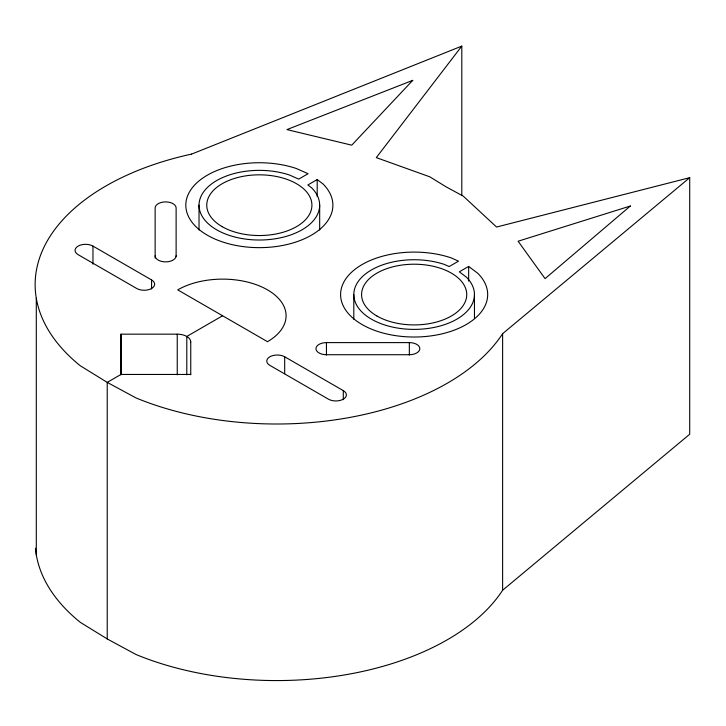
<?xml version="1.0" encoding="UTF-8"?>
<svg xmlns="http://www.w3.org/2000/svg" width="726" height="726" viewBox="0 0 726 726"><rect width="100%" height="100%" fill="white"/><g stroke="black" fill="none" stroke-linecap="round" stroke-linejoin="round"><path stroke-width="1.09" d="M461.8 195.294L461.8 46.101L376.304 157.615L429.828 176.835L445.991 186.8L463.261 196.138L496.557 227.038L689.7 177.679L689.7 434.239L502.619 590.247A241.477 139.419 0 0 1 135.98 654.489L107.23 638.944L107.23 382.384L120.97 374.453L120.97 334.169L177.244 334.169A13.504 7.795 0 0 1 190.747 341.964M191.573 154.103A241.477 139.419 0 0 0 80.314 365.786L107.23 382.384L135.98 397.921A241.477 139.419 0 0 0 502.619 333.688L689.7 177.679M317.198 179.567L307.851 184.967L311.59 187.78A60.322 34.83 0 0 1 269.827 239.489A60.322 34.83 0 0 1 199.94 199.151A60.322 34.83 0 0 1 289.511 175.03L298.722 179.113L308.069 173.714L296.117 168.423A73.544 42.462 0 0 0 186.927 197.826A73.544 42.462 0 0 0 272.123 247.003A73.544 42.462 0 0 0 323.043 183.968L317.198 179.567L317.198 196.501M222.601 315.774L186.791 336.447L186.791 374.834M468.66 266.433L459.313 271.823L466.373 277.141A60.322 34.83 0 0 1 424.61 328.86A60.322 34.83 0 0 1 354.724 288.512A60.322 34.83 0 0 1 444.294 264.4L449.176 266.56L458.523 261.16L450.91 257.784A73.544 42.462 0 0 0 341.71 287.187A73.544 42.462 0 0 0 426.906 336.374A73.544 42.462 0 0 0 477.826 273.33L468.66 266.433L468.66 281.107M191.582 154.112L461.8 46.101M326.446 342.608L409.337 342.608A10.491 6.053 0 0 1 419.828 348.671A10.491 6.053 0 0 1 409.337 354.724L326.446 354.724A10.491 6.053 0 0 1 315.955 348.671A10.491 6.053 0 0 1 326.446 342.608L326.446 355.041M120.97 374.453L190.747 374.453M151.571 279.927A10.491 6.053 0 0 1 151.571 288.494A10.491 6.053 0 0 1 136.733 288.494L78.127 254.663A10.491 6.053 0 0 1 78.127 246.096A10.491 6.053 0 0 1 92.964 246.096L151.571 279.927L151.571 288.975M343.298 390.624A10.491 6.053 0 0 1 343.298 399.191A10.491 6.053 0 0 1 328.461 399.191L269.845 365.35A10.491 6.053 0 0 1 269.845 356.784A10.491 6.053 0 0 1 284.683 356.784L343.298 390.624L343.298 399.663M107.23 638.944L80.314 622.354A241.477 139.419 0 0 1 35.447 548.23M502.619 333.688L502.619 590.247M474.459 294.556L474.459 318.269M409.337 342.608L409.337 355.041M353.807 294.556L353.807 319.395M319.676 205.195L319.676 230.033M284.683 356.784L284.683 373.736M199.024 205.195L199.024 230.033M190.747 341.964L190.747 374.743M177.244 334.169L177.244 374.861M176.119 256.568L176.119 207.963A10.491 6.053 0 0 0 165.628 201.91A10.491 6.053 0 0 0 155.137 207.963L155.137 258.084M120.97 334.169L120.97 374.861M92.964 246.096L92.964 264.173M36.3 298.241L36.3 554.809M176.119 255.815A10.491 6.053 0 0 1 165.628 261.877A10.491 6.053 0 0 1 155.137 255.815M412.731 80.359L351.738 145.173L286.933 129.6L412.731 80.359M630.359 206.012L545.063 278.63L518.101 241.223L630.359 206.012M267.486 341.683L177.725 289.865A63.471 36.645 0 0 1 267.486 289.855A63.471 36.645 0 0 1 267.486 341.683M222.156 226.648A52.581 30.356 0 0 0 310.12 213.045A52.581 30.356 0 0 0 245.724 175.864A52.581 30.356 0 0 0 222.156 226.648M376.975 316.028A52.581 30.356 0 0 0 464.939 302.424A52.581 30.356 0 0 0 400.543 265.244A52.581 30.356 0 0 0 376.975 316.028"/></g></svg>
